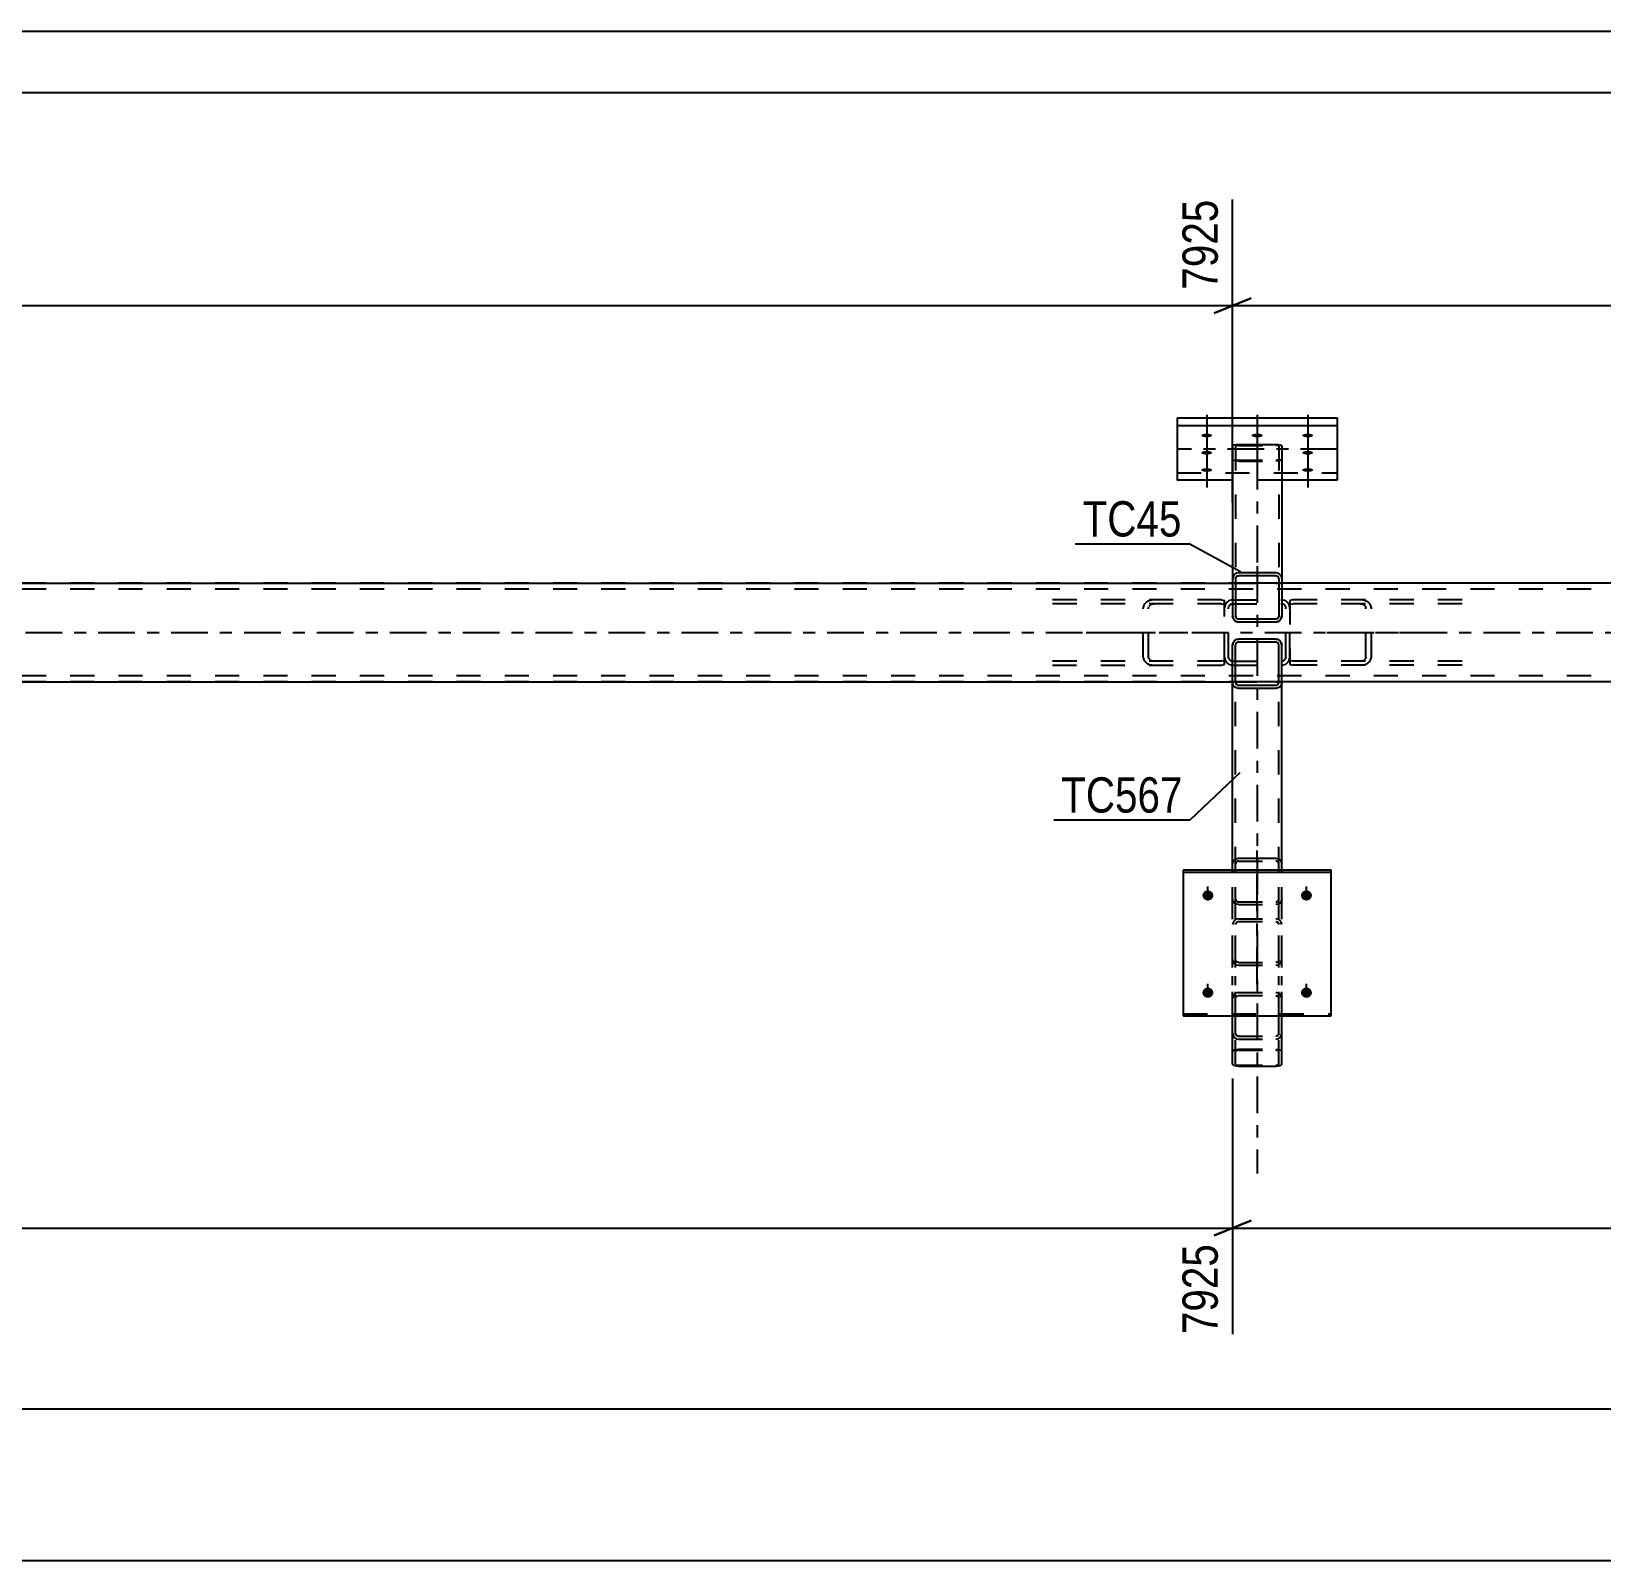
# Model space of a CAD drawing. Header units: millimetres. Extents: x -400 to 789, y -648 to 193.
# Drawn here: x -21.8 to 105.7, y 68.7 to 192.8 of the extents above; entities that cross this region are included whole.
import ezdxf

# ---------------------------------------------------------------- set-up
doc = ezdxf.new("R2010")
doc.units = ezdxf.units.MM
doc.linetypes.add('DXK_LINE_DOT2', pattern=[3.9198, 1.9599, -1.9599])
doc.linetypes.add('DXK_LINE_DOT3', pattern=[5.9187, 2.979, -0.9799, 0.9799, -0.9799])
doc.styles.add('Arial Narrow', font='ARIALN.TTF', dxfattribs={"height": 0.2})

# ---------------------------------------------------------------- blocks, each defined once
blk = doc.blocks.new('Unknown-392021936-1163')
at = {"color": 5, "linetype": 'Continuous'}
for p, q in [((789.37, 192.78), (-399.63, 192.78)), ((784.37, 187.78), (-394.63, 187.78))]:
    blk.add_line(p, q, dxfattribs=at)
blk = doc.blocks.new('Part-392021936-4817 - 4704')
at = {"color": 7, "linetype": 'DXK_LINE_DOT2'}
for p, q in [((696.71, 147.99), (-164.28, 147.99)), ((75.71, 147.99), (79.71, 147.99)), ((696.71, 147.51), (-241.29, 147.51)), ((696.71, 140.47), (-241.29, 140.47)), ((696.71, 139.99), (-164.29, 139.99)), ((75.71, 139.99), (79.71, 139.99))]:
    blk.add_line(p, q, dxfattribs=at)
at = {"color": 2, "linetype": 'Continuous'}
for p, q in [((-160.28, 147.99), (75.71, 147.99)), ((255.71, 147.99), (79.71, 147.99)), ((-160.28, 139.99), (75.71, 139.99)), ((255.72, 139.99), (79.71, 139.99))]:
    blk.add_line(p, q, dxfattribs=at)
at = {"color": 7, "linetype": 'DXK_LINE_DOT3'}
blk.add_line((-241.29, 143.99), (696.71, 143.99), dxfattribs=at)
blk = doc.blocks.new('Part-392021936-4938 - 4704')
at = {"color": 7, "linetype": 'DXK_LINE_DOT2'}
for p, q in [((80.61, 146.63), (80.35, 146.59)), ((94.34, 146.63), (80.61, 146.63)), ((86.44, 146.58), (86.1, 146.63)), ((80.35, 146.59), (80.35, 141.38)), ((80.35, 146.24), (80.44, 146.28)), ((80.44, 146.28), (80.61, 146.31)), ((94.34, 146.31), (80.61, 146.31)), ((86.1, 146.31), (86.27, 146.28)), ((86.51, 146.11), (86.54, 145.99)), ((86.54, 141.99), (86.54, 145.99)), ((86.98, 145.99), (86.91, 146.23)), ((86.98, 141.99), (86.98, 145.99)), ((80.44, 141.69), (80.35, 141.73)), ((80.61, 141.67), (80.44, 141.69)), ((94.34, 141.67), (80.61, 141.67)), ((86.27, 141.69), (86.1, 141.67)), ((86.54, 141.99), (86.51, 141.86)), ((86.91, 141.74), (86.98, 141.99)), ((80.35, 141.38), (80.61, 141.35)), ((94.34, 141.35), (80.61, 141.35)), ((86.1, 141.35), (86.44, 141.39))]:
    blk.add_line(p, q, dxfattribs=at)
at = {"color": 7, "linetype": 'DXK_LINE_DOT3'}
blk.add_line((83.36, 143.99), (91.6, 143.99), dxfattribs=at)
at = {"color": 7, "linetype": 'DXK_LINE_DOT2'}
for centre, radius, start, end in [((86.17, 145.89), 0.401, 32.4105, 75.4453), ((86.24, 145.8), 0.802, 32.4105, 75.4453), ((86.17, 142.08), 0.401, 284.5547, 327.5895), ((86.24, 142.17), 0.802, 284.5547, 327.5895)]:
    blk.add_arc(centre, radius, start, end, dxfattribs=at)
blk = doc.blocks.new('Part-392021936-5009 - 4704')
at = {"color": 7, "linetype": 'DXK_LINE_DOT2'}
for p, q in [((75.71, 146.63), (75.47, 146.58)), ((75.71, 146.63), (79.71, 146.63)), ((79.96, 146.58), (79.71, 146.63)), ((75.12, 146.23), (75.07, 145.99)), ((75.07, 141.99), (75.07, 145.99)), ((75.39, 145.99), (75.42, 146.11)), ((75.39, 141.99), (75.39, 145.99)), ((75.59, 146.28), (75.71, 146.31)), ((75.71, 146.31), (79.71, 146.31)), ((79.71, 146.31), (79.84, 146.28)), ((80.01, 146.11), (80.03, 145.99)), ((80.03, 141.99), (80.03, 145.99)), ((80.35, 145.99), (80.3, 146.23)), ((80.35, 141.99), (80.35, 145.99)), ((75.07, 141.99), (75.12, 141.74)), ((75.42, 141.86), (75.39, 141.99)), ((75.71, 141.67), (75.59, 141.69)), ((75.71, 141.67), (79.71, 141.67)), ((79.84, 141.69), (79.71, 141.67)), ((80.03, 141.99), (80.01, 141.86)), ((80.3, 141.74), (80.35, 141.99)), ((75.47, 141.39), (75.71, 141.35)), ((75.71, 141.35), (79.71, 141.35)), ((79.71, 141.35), (79.96, 141.39))]:
    blk.add_line(p, q, dxfattribs=at)
at = {"color": 7, "linetype": 'DXK_LINE_DOT3'}
blk.add_line((77.71, 143.99), (77.71, 143.99), dxfattribs=at)
at = {"color": 7, "linetype": 'DXK_LINE_DOT2'}
for centre, radius, start, end in [((75.71, 145.99), 0.64, 112.5, 157.5), ((75.71, 145.99), 0.32, 112.5, 157.5), ((79.71, 145.99), 0.32, 22.5, 67.5), ((79.71, 145.99), 0.64, 22.5, 67.5), ((75.71, 141.99), 0.64, 202.5, 247.5), ((75.71, 141.99), 0.32, 202.5, 247.5), ((79.71, 141.99), 0.32, 292.5, 337.5), ((79.71, 141.99), 0.64, 292.5, 337.5)]:
    blk.add_arc(centre, radius, start, end, dxfattribs=at)
blk = doc.blocks.new('Bolt-392021936-5031 - 4704')
at = {"linetype": 'Continuous'}
for points in [[(73.61, 160.13), (73.7, 160.13), (73.79, 160.12), (73.87, 160.1), (73.94, 160.08), (73.99, 160.06), (74.03, 160.03), (74.05, 160), (74.05, 159.96), (74.03, 159.93), (73.99, 159.91), (73.94, 159.88), (73.87, 159.86), (73.79, 159.84), (73.7, 159.83), (73.61, 159.83), (73.52, 159.83), (73.43, 159.84), (73.35, 159.86), (73.29, 159.88), (73.23, 159.91), (73.19, 159.93), (73.17, 159.96), (73.17, 160), (73.19, 160.03), (73.23, 160.06), (73.29, 160.08), (73.35, 160.1), (73.43, 160.12), (73.52, 160.13)], [(77.71, 160.13), (77.8, 160.13), (77.89, 160.12), (77.97, 160.1), (78.04, 160.08), (78.09, 160.06), (78.13, 160.03), (78.15, 160), (78.15, 159.96), (78.13, 159.93), (78.09, 159.91), (78.04, 159.88), (77.97, 159.86), (77.89, 159.84), (77.8, 159.83), (77.71, 159.83), (77.62, 159.83), (77.53, 159.84), (77.45, 159.86), (77.39, 159.88), (77.33, 159.91), (77.29, 159.93), (77.27, 159.96), (77.27, 160), (77.29, 160.03), (77.33, 160.06), (77.39, 160.08), (77.45, 160.1), (77.53, 160.12), (77.62, 160.13)], [(81.81, 160.13), (81.9, 160.13), (81.99, 160.12), (82.07, 160.1), (82.14, 160.08), (82.19, 160.06), (82.23, 160.03), (82.25, 160), (82.25, 159.96), (82.23, 159.93), (82.19, 159.91), (82.14, 159.88), (82.07, 159.86), (81.99, 159.84), (81.9, 159.83), (81.81, 159.83), (81.72, 159.83), (81.63, 159.84), (81.55, 159.86), (81.49, 159.88), (81.43, 159.91), (81.39, 159.93), (81.37, 159.96), (81.37, 160), (81.39, 160.03), (81.43, 160.06), (81.49, 160.08), (81.55, 160.1), (81.63, 160.12), (81.72, 160.13)], [(73.61, 158.73), (73.7, 158.73), (73.79, 158.72), (73.87, 158.7), (73.94, 158.68), (73.99, 158.65), (74.03, 158.62), (74.05, 158.59), (74.05, 158.56), (74.03, 158.53), (73.99, 158.5), (73.94, 158.48), (73.87, 158.46), (73.79, 158.44), (73.7, 158.43), (73.61, 158.43), (73.52, 158.43), (73.43, 158.44), (73.35, 158.46), (73.29, 158.48), (73.23, 158.5), (73.19, 158.53), (73.17, 158.56), (73.17, 158.59), (73.19, 158.62), (73.23, 158.65), (73.29, 158.68), (73.35, 158.7), (73.43, 158.72), (73.52, 158.73)], [(81.81, 158.73), (81.9, 158.73), (81.99, 158.72), (82.07, 158.7), (82.14, 158.68), (82.19, 158.65), (82.23, 158.62), (82.25, 158.59), (82.25, 158.56), (82.23, 158.53), (82.19, 158.5), (82.14, 158.48), (82.07, 158.46), (81.99, 158.44), (81.9, 158.43), (81.81, 158.43), (81.72, 158.43), (81.63, 158.44), (81.55, 158.46), (81.49, 158.48), (81.43, 158.5), (81.39, 158.53), (81.37, 158.56), (81.37, 158.59), (81.39, 158.62), (81.43, 158.65), (81.49, 158.68), (81.55, 158.7), (81.63, 158.72), (81.72, 158.73)], [(73.61, 157.33), (73.7, 157.32), (73.79, 157.31), (73.87, 157.3), (73.94, 157.28), (73.99, 157.25), (74.03, 157.22), (74.05, 157.19), (74.05, 157.16), (74.03, 157.13), (73.99, 157.1), (73.94, 157.08), (73.87, 157.05), (73.79, 157.04), (73.7, 157.03), (73.61, 157.03), (73.52, 157.03), (73.43, 157.04), (73.35, 157.05), (73.29, 157.08), (73.23, 157.1), (73.19, 157.13), (73.17, 157.16), (73.17, 157.19), (73.19, 157.22), (73.23, 157.25), (73.29, 157.28), (73.35, 157.3), (73.43, 157.31), (73.52, 157.32)], [(81.81, 157.33), (81.9, 157.32), (81.99, 157.31), (82.07, 157.3), (82.14, 157.28), (82.19, 157.25), (82.23, 157.22), (82.25, 157.19), (82.25, 157.16), (82.23, 157.13), (82.19, 157.1), (82.14, 157.08), (82.07, 157.05), (81.99, 157.04), (81.9, 157.03), (81.81, 157.03), (81.72, 157.03), (81.63, 157.04), (81.55, 157.05), (81.49, 157.08), (81.43, 157.1), (81.39, 157.13), (81.37, 157.16), (81.37, 157.19), (81.39, 157.22), (81.43, 157.25), (81.49, 157.28), (81.55, 157.3), (81.63, 157.31), (81.72, 157.32)]]:
    blk.add_hatch(color=1, dxfattribs=at).paths.add_polyline_path(points)
at = {"color": 1, "linetype": 'Continuous'}
for p, q in [((73.61, 161.67), (73.61, 158.55)), ((77.71, 161.67), (77.71, 158.55)), ((81.81, 161.67), (81.81, 158.55)), ((73.61, 160.27), (73.61, 157.15)), ((81.81, 160.27), (81.81, 157.15)), ((73.61, 158.87), (73.61, 155.75)), ((81.81, 158.87), (81.81, 155.75))]:
    blk.add_line(p, q, dxfattribs=at)
at = {"color": 1, "linetype": 'DXK_LINE_DOT2'}
blk.add_line((77.71, 158.87), (77.71, 155.75), dxfattribs=at)
blk = doc.blocks.new('Part-392021936-4865 - 4704')
at = {"color": 7, "linetype": 'DXK_LINE_DOT2'}
for p, q in [((74.82, 146.63), (61.09, 146.63)), ((69.33, 146.63), (68.99, 146.58)), ((74.82, 146.63), (75.07, 146.59)), ((74.82, 146.31), (61.09, 146.31)), ((68.51, 146.23), (68.45, 145.99)), ((68.45, 141.99), (68.45, 145.99)), ((68.89, 145.99), (68.92, 146.11)), ((68.89, 141.99), (68.89, 145.99)), ((69.16, 146.28), (69.33, 146.31)), ((74.82, 146.31), (74.98, 146.28)), ((74.98, 146.28), (75.07, 146.24)), ((75.07, 141.38), (75.07, 146.59)), ((74.82, 141.67), (61.09, 141.67)), ((68.45, 141.99), (68.51, 141.74)), ((68.92, 141.86), (68.89, 141.99)), ((69.33, 141.67), (69.16, 141.69)), ((74.98, 141.69), (74.82, 141.67)), ((75.07, 141.73), (74.98, 141.69)), ((61.09, 141.35), (74.82, 141.35)), ((68.99, 141.39), (69.33, 141.35)), ((74.82, 141.35), (75.07, 141.38))]:
    blk.add_line(p, q, dxfattribs=at)
at = {"color": 7, "linetype": 'DXK_LINE_DOT3'}
blk.add_line((63.83, 143.99), (72.07, 143.99), dxfattribs=at)
at = {"color": 7, "linetype": 'DXK_LINE_DOT2'}
for centre, radius, start, end in [((69.19, 145.8), 0.802, 104.5547, 147.5896), ((69.26, 145.89), 0.401, 104.5547, 147.5896), ((69.19, 142.17), 0.802, 212.4104, 255.4453), ((69.26, 142.08), 0.401, 212.4104, 255.4453)]:
    blk.add_arc(centre, radius, start, end, dxfattribs=at)
blk = doc.blocks.new('Part-392021936-5037 - 4704')
at = {"color": 2, "linetype": 'Continuous'}
for p, q in [((71.21, 161.4), (84.21, 161.4)), ((71.21, 161.4), (71.21, 156.36)), ((71.21, 160.8), (84.21, 160.8)), ((84.21, 161.4), (84.21, 156.36)), ((75.71, 156.36), (71.21, 156.36)), ((84.21, 156.36), (79.71, 156.36))]:
    blk.add_line(p, q, dxfattribs=at)
at = {"color": 7, "linetype": 'DXK_LINE_DOT3'}
blk.add_line((84.21, 158.88), (71.21, 158.88), dxfattribs=at)
at = {"color": 7, "linetype": 'DXK_LINE_DOT2'}
for p, q in [((71.21, 156.96), (84.21, 156.96)), ((79.71, 156.36), (75.71, 156.36))]:
    blk.add_line(p, q, dxfattribs=at)
blk = doc.blocks.new('Part-392021936-31658 - 4704')
at = {"color": 7, "linetype": 'DXK_LINE_DOT3'}
blk.add_line((77.71, 115.44), (77.71, 127.2), dxfattribs=at)
at = {"color": 2, "linetype": 'Continuous'}
for p, q in [((75.71, 125.21), (75.75, 125.38)), ((75.71, 124.69), (75.71, 125.21)), ((75.75, 125.38), (75.85, 125.53)), ((75.85, 125.53), (76.01, 125.63)), ((76.01, 125.63), (76.19, 125.66)), ((76.19, 125.66), (79.23, 125.66)), ((79.23, 125.66), (79.41, 125.63)), ((79.41, 125.63), (79.57, 125.53)), ((79.57, 125.53), (79.67, 125.38)), ((79.67, 125.38), (79.71, 125.21)), ((79.71, 124.69), (79.71, 125.21))]:
    blk.add_line(p, q, dxfattribs=at)
at = {"color": 7, "linetype": 'DXK_LINE_DOT2'}
for p, q in [((75.97, 125.3), (75.95, 125.21)), ((75.95, 117.43), (75.95, 125.21)), ((76.02, 125.37), (75.97, 125.3)), ((76.1, 125.42), (76.02, 125.37)), ((76.19, 125.43), (76.1, 125.42)), ((76.19, 125.43), (79.23, 125.43)), ((79.32, 125.42), (79.23, 125.43)), ((79.4, 125.37), (79.32, 125.42)), ((79.45, 125.3), (79.4, 125.37)), ((79.47, 125.21), (79.45, 125.3)), ((79.47, 117.43), (79.47, 125.21)), ((75.71, 117.43), (75.71, 124.69)), ((79.71, 117.43), (79.71, 124.69)), ((75.75, 122.18), (75.71, 122.35)), ((75.85, 122.03), (75.75, 122.18)), ((76.01, 121.94), (75.85, 122.03)), ((75.95, 122.35), (75.97, 122.27)), ((75.97, 122.27), (76.02, 122.19)), ((76.19, 121.9), (76.01, 121.94)), ((76.02, 122.19), (76.1, 122.14)), ((76.1, 122.14), (76.19, 122.13)), ((76.19, 122.13), (79.23, 122.13)), ((76.19, 121.9), (79.23, 121.9)), ((79.23, 122.13), (79.32, 122.14)), ((79.41, 121.94), (79.23, 121.9)), ((79.32, 122.14), (79.4, 122.19)), ((79.4, 122.19), (79.45, 122.27)), ((79.57, 122.03), (79.41, 121.94)), ((79.45, 122.27), (79.47, 122.35)), ((79.67, 122.18), (79.57, 122.03)), ((79.71, 122.35), (79.67, 122.18)), ((75.75, 120.46), (75.71, 120.29)), ((75.85, 120.61), (75.75, 120.46)), ((76.01, 120.71), (75.85, 120.61)), ((75.95, 120.29), (75.97, 120.38)), ((75.97, 120.38), (76.02, 120.45)), ((76.19, 120.74), (76.01, 120.71)), ((76.02, 120.45), (76.1, 120.5)), ((76.1, 120.5), (76.19, 120.52)), ((76.19, 120.74), (79.23, 120.74)), ((76.19, 120.52), (79.23, 120.52)), ((79.41, 120.71), (79.23, 120.74)), ((79.23, 120.52), (79.32, 120.5)), ((79.32, 120.5), (79.4, 120.45)), ((79.4, 120.45), (79.45, 120.38)), ((79.57, 120.61), (79.41, 120.71)), ((79.45, 120.38), (79.47, 120.29)), ((79.67, 120.46), (79.57, 120.61)), ((79.71, 120.29), (79.67, 120.46)), ((75.71, 117.43), (75.75, 117.26)), ((75.97, 117.35), (75.95, 117.43)), ((76.02, 117.27), (75.97, 117.35)), ((79.45, 117.35), (79.4, 117.27)), ((79.47, 117.43), (79.45, 117.35)), ((79.67, 117.26), (79.71, 117.43)), ((75.75, 117.26), (75.85, 117.11)), ((75.85, 117.11), (76.01, 117.02)), ((76.01, 117.02), (76.19, 116.98)), ((76.1, 117.23), (76.02, 117.27)), ((76.19, 117.21), (76.1, 117.23)), ((76.19, 117.21), (79.23, 117.21)), ((76.19, 116.98), (79.23, 116.98)), ((79.32, 117.23), (79.23, 117.21)), ((79.23, 116.98), (79.41, 117.02)), ((79.4, 117.27), (79.32, 117.23)), ((79.41, 117.02), (79.57, 117.11)), ((79.57, 117.11), (79.67, 117.26))]:
    blk.add_line(p, q, dxfattribs=at)
blk = doc.blocks.new('Part-392021936-5042 - 4704')
at = {"color": 2, "linetype": 'Continuous'}
for p, q in [((75.71, 159.1), (75.75, 159.16)), ((75.71, 159.1), (75.71, 148.38)), ((75.75, 159.16), (75.85, 159.21)), ((75.85, 159.21), (76.01, 159.25)), ((76.01, 159.25), (76.19, 159.26)), ((76.19, 159.26), (79.23, 159.26)), ((79.23, 159.26), (79.42, 159.25)), ((79.42, 159.25), (79.57, 159.21)), ((79.57, 159.21), (79.68, 159.16)), ((79.68, 159.16), (79.71, 159.1)), ((79.71, 159.1), (79.71, 147.99)), ((79.23, 147.99), (75.95, 147.99)), ((79.47, 147.99), (79.23, 147.99)), ((79.71, 147.99), (79.71, 147.99))]:
    blk.add_line(p, q, dxfattribs=at)
at = {"color": 7, "linetype": 'DXK_LINE_DOT2'}
for p, q in [((75.97, 159.13), (75.95, 159.1)), ((75.95, 159.1), (75.95, 147.99)), ((76.02, 159.16), (75.97, 159.13)), ((76.1, 159.17), (76.02, 159.16)), ((76.19, 159.18), (76.1, 159.17)), ((76.19, 159.18), (79.23, 159.18)), ((79.32, 159.17), (79.23, 159.18)), ((79.4, 159.16), (79.32, 159.17)), ((79.45, 159.13), (79.4, 159.16)), ((79.47, 159.1), (79.45, 159.13)), ((79.47, 159.1), (79.47, 147.99)), ((75.75, 158), (75.71, 158.06)), ((75.85, 157.94), (75.75, 158)), ((76.01, 157.91), (75.85, 157.94)), ((75.95, 158.06), (75.97, 158.03)), ((75.97, 158.03), (76.02, 158)), ((76.19, 157.89), (76.01, 157.91)), ((76.02, 158), (76.1, 157.98)), ((76.1, 157.98), (76.19, 157.98)), ((76.19, 157.98), (79.23, 157.98)), ((76.19, 157.89), (79.23, 157.89)), ((79.23, 157.98), (79.32, 157.98)), ((79.42, 157.91), (79.23, 157.89)), ((79.32, 157.98), (79.4, 158)), ((79.4, 158), (79.42, 158.01)), ((79.42, 158.01), (79.45, 158.03)), ((79.57, 157.94), (79.42, 157.91)), ((79.45, 158.03), (79.47, 158.06)), ((79.68, 158), (79.57, 157.94)), ((79.71, 158.06), (79.68, 158)), ((75.71, 148.38), (75.71, 147.99)), ((75.95, 147.99), (75.71, 147.99)), ((79.23, 147.99), (79.42, 147.99)), ((79.45, 147.99), (79.47, 147.99)), ((79.71, 147.99), (79.47, 147.99))]:
    blk.add_line(p, q, dxfattribs=at)
at = {"color": 7, "linetype": 'DXK_LINE_DOT3'}
blk.add_line((77.71, 158.58), (77.71, 147.99), dxfattribs=at)
blk = doc.blocks.new('Part-392021936-24905 - 4704')
at = {"color": 7, "linetype": 'DXK_LINE_DOT2'}
for p, q in [((75.71, 111.43), (75.71, 116.1)), ((75.95, 111.43), (75.95, 116.1)), ((79.47, 111.43), (79.47, 116.1)), ((79.71, 111.43), (79.71, 116.1)), ((76.19, 114.76), (76.01, 114.72)), ((76.19, 114.76), (79.23, 114.76)), ((79.41, 114.72), (79.23, 114.76)), ((75.75, 114.48), (75.71, 114.3)), ((75.85, 114.62), (75.75, 114.48)), ((76.01, 114.72), (75.85, 114.62)), ((75.95, 114.3), (75.97, 114.39)), ((75.97, 114.39), (76.02, 114.46)), ((76.02, 114.46), (76.1, 114.51)), ((76.1, 114.51), (76.19, 114.53)), ((76.19, 114.53), (79.23, 114.53)), ((79.23, 114.53), (79.32, 114.51)), ((79.32, 114.51), (79.4, 114.46)), ((79.4, 114.46), (79.45, 114.39)), ((79.57, 114.62), (79.41, 114.72)), ((79.45, 114.39), (79.47, 114.3)), ((79.67, 114.48), (79.57, 114.62)), ((79.71, 114.3), (79.67, 114.48)), ((75.71, 111.43), (75.75, 111.26)), ((75.75, 111.26), (75.85, 111.11)), ((75.85, 111.11), (76.01, 111.01)), ((75.97, 111.35), (75.95, 111.43)), ((76.02, 111.27), (75.97, 111.35)), ((76.01, 111.01), (76.19, 110.98)), ((76.1, 111.22), (76.02, 111.27)), ((76.19, 111.21), (76.1, 111.22)), ((76.19, 111.21), (79.23, 111.21)), ((76.19, 110.98), (79.23, 110.98)), ((79.32, 111.22), (79.23, 111.21)), ((79.23, 110.98), (79.41, 111.01)), ((79.4, 111.27), (79.32, 111.22)), ((79.45, 111.35), (79.4, 111.27)), ((79.41, 111.01), (79.57, 111.11)), ((79.47, 111.43), (79.45, 111.35)), ((79.57, 111.11), (79.67, 111.26)), ((79.67, 111.26), (79.71, 111.43))]:
    blk.add_line(p, q, dxfattribs=at)
blk = doc.blocks.new('Part-392021936-24909 - 4704')
at = {"color": 7, "linetype": 'DXK_LINE_DOT3'}
blk.add_line((77.71, 149.38), (77.71, 100.08), dxfattribs=at)
at = {"color": 7, "linetype": 'DXK_LINE_DOT2'}
for p, q in [((75.95, 139.99), (75.71, 139.99)), ((75.71, 139.93), (75.71, 139.99)), ((75.95, 108.95), (75.95, 139.99)), ((79.23, 139.99), (79.71, 139.99)), ((79.4, 139.99), (79.41, 139.99)), ((79.41, 139.99), (79.45, 139.99)), ((79.45, 139.99), (79.47, 139.99)), ((79.47, 108.95), (79.47, 139.99)), ((79.71, 139.93), (79.71, 139.99)), ((75.71, 112.87), (75.71, 125.21)), ((79.71, 112.87), (79.71, 125.21)), ((75.71, 109.99), (75.75, 110.06)), ((75.75, 110.06), (75.85, 110.11)), ((75.85, 110.11), (76.01, 110.14)), ((75.97, 110.02), (75.95, 109.99)), ((76.02, 110.05), (75.97, 110.02)), ((76.01, 110.14), (76.19, 110.16)), ((76.1, 110.07), (76.02, 110.05)), ((76.19, 110.08), (76.1, 110.07)), ((76.19, 110.16), (79.23, 110.16)), ((76.19, 110.08), (79.23, 110.08)), ((79.23, 110.16), (79.41, 110.14)), ((79.32, 110.07), (79.23, 110.08)), ((79.4, 110.05), (79.32, 110.07)), ((79.4, 110.05), (79.41, 110.04)), ((79.41, 110.14), (79.57, 110.11)), ((79.41, 110.04), (79.45, 110.02)), ((79.47, 109.99), (79.45, 110.02)), ((79.57, 110.11), (79.67, 110.06)), ((79.67, 110.06), (79.71, 109.99)), ((75.95, 108.95), (75.97, 108.92)), ((75.97, 108.92), (76.02, 108.9)), ((76.02, 108.9), (76.1, 108.88)), ((76.1, 108.88), (76.19, 108.87)), ((76.19, 108.87), (79.23, 108.87)), ((79.23, 108.87), (79.32, 108.88)), ((79.32, 108.88), (79.4, 108.9)), ((79.4, 108.9), (79.45, 108.92)), ((79.45, 108.92), (79.47, 108.95))]:
    blk.add_line(p, q, dxfattribs=at)
at = {"color": 2, "linetype": 'Continuous'}
for p, q in [((75.71, 125.21), (75.71, 139.93)), ((79.47, 139.99), (75.95, 139.99)), ((79.71, 125.21), (79.71, 139.93)), ((75.71, 108.95), (75.71, 112.87)), ((79.71, 108.95), (79.71, 112.87)), ((75.75, 108.89), (75.71, 108.95)), ((75.85, 108.84), (75.75, 108.89)), ((76.01, 108.8), (75.85, 108.84)), ((76.19, 108.79), (76.01, 108.8)), ((76.19, 108.79), (79.23, 108.79)), ((79.41, 108.8), (79.23, 108.79)), ((79.57, 108.84), (79.41, 108.8)), ((79.67, 108.89), (79.57, 108.84)), ((79.71, 108.95), (79.67, 108.89))]:
    blk.add_line(p, q, dxfattribs=at)
blk = doc.blocks.new('Part-392021936-31659 - 4704')
at = {"color": 2, "linetype": 'Continuous'}
for p, q in [((83.71, 124.69), (71.71, 124.69)), ((71.71, 124.69), (71.71, 112.87)), ((71.71, 124.53), (83.71, 124.53)), ((83.71, 112.87), (83.71, 124.69)), ((71.71, 112.87), (83.71, 112.87))]:
    blk.add_line(p, q, dxfattribs=at)
at = {"color": 7, "linetype": 'DXK_LINE_DOT2'}
blk.add_line((71.71, 113.04), (83.71, 113.04), dxfattribs=at)
blk = doc.blocks.new('Part-392021936-31668 - 4704')
at = {"color": 2, "linetype": 'Continuous'}
for p, q in [((75.75, 148.55), (75.71, 148.36)), ((75.71, 148.36), (75.71, 145.32)), ((75.85, 148.7), (75.75, 148.55)), ((76.01, 148.81), (75.85, 148.7)), ((75.95, 148.36), (75.97, 148.45)), ((75.95, 148.36), (75.95, 145.32)), ((75.97, 148.45), (76.02, 148.53)), ((76.19, 148.84), (76.01, 148.81)), ((76.02, 148.53), (76.1, 148.58)), ((76.1, 148.58), (76.19, 148.6)), ((79.23, 148.84), (76.19, 148.84)), ((79.23, 148.6), (76.19, 148.6)), ((79.41, 148.81), (79.23, 148.84)), ((79.23, 148.6), (79.32, 148.58)), ((79.32, 148.58), (79.4, 148.53)), ((79.45, 148.45), (79.4, 148.53)), ((79.57, 148.7), (79.41, 148.81)), ((79.47, 148.36), (79.45, 148.45)), ((79.47, 148.36), (79.47, 145.32)), ((79.57, 148.7), (79.67, 148.55)), ((79.67, 148.55), (79.71, 148.36)), ((79.71, 148.36), (79.71, 145.32)), ((75.71, 145.32), (75.75, 145.14)), ((75.75, 145.14), (75.85, 144.98)), ((75.85, 144.98), (76.01, 144.88)), ((75.95, 145.32), (75.97, 145.23)), ((75.97, 145.23), (76.02, 145.15)), ((76.01, 144.88), (76.19, 144.84)), ((76.1, 145.1), (76.02, 145.15)), ((76.19, 145.08), (76.1, 145.1)), ((79.23, 145.08), (76.19, 145.08)), ((79.23, 144.84), (76.19, 144.84)), ((79.32, 145.1), (79.23, 145.08)), ((79.23, 144.84), (79.41, 144.88)), ((79.4, 145.15), (79.32, 145.1)), ((79.45, 145.23), (79.4, 145.15)), ((79.41, 144.88), (79.57, 144.98)), ((79.47, 145.32), (79.45, 145.23)), ((79.57, 144.98), (79.67, 145.14)), ((79.67, 145.14), (79.71, 145.32))]:
    blk.add_line(p, q, dxfattribs=at)
at = {"color": 7, "linetype": 'DXK_LINE_DOT2'}
for p, q in [((75.95, 147.99), (75.71, 147.99)), ((75.71, 147.99), (75.95, 147.99)), ((79.71, 147.99), (79.47, 147.99)), ((79.47, 147.99), (79.71, 147.99)), ((75.75, 145.14), (75.71, 145.32)), ((76.19, 144.84), (76.01, 144.88)), ((79.41, 144.88), (79.23, 144.84)), ((79.71, 145.32), (79.67, 145.14))]:
    blk.add_line(p, q, dxfattribs=at)
for centre, start, end in [((76.19, 145.32), 202.5, 247.5), ((79.23, 145.32), 292.5, 337.5)]:
    blk.add_arc(centre, 0.48, start, end, dxfattribs=at)
blk = doc.blocks.new('Part-392021936-31669 - 4704')
at = {"color": 2, "linetype": 'Continuous'}
for p, q in [((75.75, 143.16), (75.71, 142.97)), ((75.71, 139.93), (75.71, 142.97)), ((75.85, 143.31), (75.75, 143.16)), ((76.01, 143.42), (75.85, 143.31)), ((75.97, 143.06), (75.95, 142.97)), ((75.95, 139.93), (75.95, 142.97)), ((76.02, 143.14), (75.97, 143.06)), ((76.19, 143.45), (76.01, 143.42)), ((76.1, 143.19), (76.02, 143.14)), ((76.19, 143.21), (76.1, 143.19)), ((79.23, 143.45), (76.19, 143.45)), ((79.23, 143.21), (76.19, 143.21)), ((79.41, 143.42), (79.23, 143.45)), ((79.32, 143.19), (79.23, 143.21)), ((79.4, 143.14), (79.32, 143.19)), ((79.45, 143.06), (79.4, 143.14)), ((79.57, 143.31), (79.41, 143.42)), ((79.47, 142.97), (79.45, 143.06)), ((79.47, 139.93), (79.47, 142.97)), ((79.67, 143.16), (79.57, 143.31)), ((79.71, 142.97), (79.67, 143.16)), ((79.71, 139.93), (79.71, 142.97)), ((75.75, 139.75), (75.71, 139.93)), ((75.85, 139.59), (75.75, 139.75)), ((76.01, 139.49), (75.85, 139.59)), ((75.95, 139.93), (75.97, 139.84)), ((75.97, 139.84), (76.02, 139.76)), ((76.19, 139.45), (76.01, 139.49)), ((76.02, 139.76), (76.1, 139.71)), ((76.1, 139.71), (76.19, 139.69)), ((79.23, 139.69), (76.19, 139.69)), ((79.23, 139.45), (76.19, 139.45)), ((79.23, 139.69), (79.32, 139.71)), ((79.41, 139.49), (79.23, 139.45)), ((79.32, 139.71), (79.4, 139.76)), ((79.4, 139.76), (79.45, 139.84)), ((79.57, 139.59), (79.41, 139.49)), ((79.45, 139.84), (79.47, 139.93)), ((79.67, 139.75), (79.57, 139.59)), ((79.71, 139.93), (79.67, 139.75))]:
    blk.add_line(p, q, dxfattribs=at)
at = {"color": 7, "linetype": 'DXK_LINE_DOT2'}
for p, q in [((75.71, 142.97), (75.75, 143.16)), ((76.01, 143.42), (76.19, 143.45)), ((79.23, 143.45), (79.41, 143.42)), ((79.67, 143.16), (79.71, 142.97)), ((75.95, 139.99), (75.71, 139.99)), ((79.71, 139.99), (79.47, 139.99))]:
    blk.add_line(p, q, dxfattribs=at)
for centre, start, end in [((76.19, 142.97), 112.5, 157.5), ((79.23, 142.97), 22.5, 67.5)]:
    blk.add_arc(centre, 0.48, start, end, dxfattribs=at)
blk = doc.blocks.new('Bolt-392021936-31678 - 4704')
at = {"linetype": 'Continuous'}
for points in [[(73.71, 123.06), (73.8, 123.05), (73.89, 123.02), (73.97, 122.98), (74.04, 122.92), (74.09, 122.85), (74.13, 122.77), (74.15, 122.69), (74.15, 122.6), (74.13, 122.52), (74.09, 122.44), (74.04, 122.37), (73.97, 122.31), (73.89, 122.27), (73.8, 122.24), (73.71, 122.23), (73.62, 122.24), (73.53, 122.27), (73.45, 122.31), (73.38, 122.37), (73.33, 122.44), (73.29, 122.52), (73.27, 122.6), (73.27, 122.69), (73.29, 122.77), (73.33, 122.85), (73.38, 122.92), (73.45, 122.98), (73.53, 123.02), (73.62, 123.05)], [(73.71, 115.17), (73.8, 115.16), (73.89, 115.13), (73.97, 115.09), (74.04, 115.03), (74.09, 114.96), (74.13, 114.88), (74.15, 114.8), (74.15, 114.71), (74.13, 114.62), (74.09, 114.55), (74.04, 114.48), (73.97, 114.42), (73.89, 114.37), (73.8, 114.35), (73.71, 114.34), (73.62, 114.35), (73.53, 114.37), (73.45, 114.42), (73.38, 114.48), (73.33, 114.55), (73.29, 114.62), (73.27, 114.71), (73.27, 114.8), (73.29, 114.88), (73.33, 114.96), (73.38, 115.03), (73.45, 115.09), (73.53, 115.13), (73.62, 115.16)]]:
    blk.add_hatch(color=1, dxfattribs=at).paths.add_polyline_path(points)
at = {"color": 1, "linetype": 'Continuous'}
for p, q in [((73.71, 122.3), (73.71, 123.37)), ((73.71, 114.41), (73.71, 115.48))]:
    blk.add_line(p, q, dxfattribs=at)
blk = doc.blocks.new('Bolt-392021936-31679 - 4704')
at = {"linetype": 'Continuous'}
for points in [[(81.71, 123.06), (81.8, 123.05), (81.89, 123.02), (81.97, 122.98), (82.04, 122.92), (82.09, 122.85), (82.13, 122.77), (82.15, 122.69), (82.15, 122.6), (82.13, 122.52), (82.09, 122.44), (82.04, 122.37), (81.97, 122.31), (81.89, 122.27), (81.8, 122.24), (81.71, 122.23), (81.62, 122.24), (81.53, 122.27), (81.45, 122.31), (81.38, 122.37), (81.33, 122.44), (81.29, 122.52), (81.27, 122.6), (81.27, 122.69), (81.29, 122.77), (81.33, 122.85), (81.38, 122.92), (81.45, 122.98), (81.53, 123.02), (81.62, 123.05)], [(81.71, 115.17), (81.8, 115.16), (81.89, 115.13), (81.97, 115.09), (82.04, 115.03), (82.09, 114.96), (82.13, 114.88), (82.15, 114.8), (82.15, 114.71), (82.13, 114.62), (82.09, 114.55), (82.04, 114.48), (81.97, 114.42), (81.89, 114.37), (81.8, 114.35), (81.71, 114.34), (81.62, 114.35), (81.53, 114.37), (81.45, 114.42), (81.38, 114.48), (81.33, 114.55), (81.29, 114.62), (81.27, 114.71), (81.27, 114.8), (81.29, 114.88), (81.33, 114.96), (81.38, 115.03), (81.45, 115.09), (81.53, 115.13), (81.62, 115.16)]]:
    blk.add_hatch(color=1, dxfattribs=at).paths.add_polyline_path(points)
at = {"color": 1, "linetype": 'Continuous'}
for p, q in [((81.71, 122.3), (81.71, 123.37)), ((81.71, 114.41), (81.71, 115.48))]:
    blk.add_line(p, q, dxfattribs=at)
blk = doc.blocks.new('StraightDimension-392021936-26433 - 4704')
at = {"color": 7, "linetype": 'Continuous'}
for p, q in [((75.71, 107.79), (75.71, 87.04)), ((-164.29, 95.65), (75.71, 95.65)), ((74.21, 95.05), (77.21, 96.25))]:
    blk.add_line(p, q, dxfattribs=at)
at = {"color": 0, "linetype": 'Continuous'}
blk.add_wipeout([(75.11, 94.95), (70.91, 94.95), (70.91, 86.44), (75.11, 86.44)], dxfattribs=at)
at = {"color": 3, "linetype": 'Continuous', "style": 'Arial Narrow'}
blk.add_text('7925', height=2.863, rotation=90.0002, dxfattribs=at).set_placement((74.51, 87.04))
blk = doc.blocks.new('StraightDimension-392021936-5277 - 4704')
at = {"color": 7, "linetype": 'Continuous'}
for p, q in [((75.71, 154.53), (75.71, 179.14)), ((74.21, 169.92), (77.21, 171.12)), ((-164.28, 170.52), (75.71, 170.52))]:
    blk.add_line(p, q, dxfattribs=at)
at = {"color": 0, "linetype": 'Continuous'}
blk.add_wipeout([(75.11, 179.74), (70.91, 179.74), (70.91, 171.22), (75.11, 171.22)], dxfattribs=at)
at = {"color": 3, "linetype": 'Continuous', "style": 'Arial Narrow'}
blk.add_text('7925', height=2.863, rotation=90.0002, dxfattribs=at).set_placement((74.51, 171.82))
blk = doc.blocks.new('StraightDimension-392021936-5289 - 4704')
at = {"color": 7, "linetype": 'Continuous'}
for p, q in [((75.71, 154.53), (75.71, 179.14)), ((77.21, 171.12), (74.21, 169.92)), ((75.71, 170.52), (255.72, 170.52))]:
    blk.add_line(p, q, dxfattribs=at)
blk = doc.blocks.new('StraightDimension-392021936-14589 - 4704')
at = {"color": 7, "linetype": 'Continuous'}
blk.add_line((-242.29, 68.66), (697.71, 68.66), dxfattribs=at)
blk = doc.blocks.new('StraightDimension-392021936-14639 - 4704')
at = {"color": 7, "linetype": 'Continuous'}
blk.add_line((-241.29, 80.98), (696.71, 80.98), dxfattribs=at)
blk = doc.blocks.new('StraightDimension-392021936-26432 - 4704')
at = {"color": 7, "linetype": 'Continuous'}
for p, q in [((75.71, 107.79), (75.71, 87.04)), ((77.21, 96.25), (74.21, 95.05)), ((75.71, 95.65), (255.72, 95.65))]:
    blk.add_line(p, q, dxfattribs=at)
blk = doc.blocks.new('Mark-392021936-30663 - 4704')
at = {"color": 0}
blk.add_wipeout([(71.66, 129.37), (71.66, 132.37), (61.8, 132.37), (61.8, 129.37)], dxfattribs=at)
blk.add_wipeout([(71.66, 129.37), (71.66, 132.37), (61.8, 132.37), (61.8, 129.37)], dxfattribs=at)
at = {"color": 30, "linetype": 'Continuous'}
for p in [(76.31, 132.61), (61.2, 128.77)]:
    blk.add_line(p, (72.26, 128.77), dxfattribs=at)
at = {"color": 3, "style": 'Arial Narrow'}
blk.add_text('TC567', height=2.863, dxfattribs=at).set_placement((61.8, 129.37))
blk = doc.blocks.new('Mark-392021936-5038 - 4704')
at = {"color": 0}
blk.add_wipeout([(71.58, 151.78), (71.58, 154.78), (63.54, 154.78), (63.54, 151.78)], dxfattribs=at)
blk.add_wipeout([(71.58, 151.78), (71.58, 154.78), (63.54, 154.78), (63.54, 151.78)], dxfattribs=at)
at = {"color": 30, "linetype": 'Continuous'}
for p in [(62.94, 151.18), (76.36, 148.91)]:
    blk.add_line(p, (72.18, 151.18), dxfattribs=at)
at = {"color": 3, "style": 'Arial Narrow'}
blk.add_text('TC45', height=2.863, dxfattribs=at).set_placement((63.54, 151.78))

msp = doc.modelspace()

# ---------------------------------------------------------------- block references
for name in ['Unknown-392021936-1163', 'Part-392021936-5037 - 4704', 'Bolt-392021936-5031 - 4704', 'Part-392021936-5042 - 4704', 'Part-392021936-24909 - 4704', 'Part-392021936-4817 - 4704', 'Part-392021936-31668 - 4704', 'Part-392021936-4865 - 4704', 'Part-392021936-5009 - 4704', 'Part-392021936-4938 - 4704', 'Part-392021936-31669 - 4704', 'Part-392021936-31658 - 4704', 'Part-392021936-31659 - 4704', 'Bolt-392021936-31678 - 4704', 'Bolt-392021936-31679 - 4704', 'Part-392021936-24905 - 4704']:
    msp.add_blockref(name, (0, 0))

# ---------------------------------------------------------------- next in the draw order: block references
for name in ['StraightDimension-392021936-5277 - 4704', 'StraightDimension-392021936-26433 - 4704']:
    msp.add_blockref(name, (0, 0))

# ---------------------------------------------------------------- next in the draw order: block references
for name in ['StraightDimension-392021936-5289 - 4704', 'StraightDimension-392021936-14589 - 4704']:
    msp.add_blockref(name, (0, 0))

# ---------------------------------------------------------------- next in the draw order: block references
for name in ['Mark-392021936-5038 - 4704', 'StraightDimension-392021936-14639 - 4704']:
    msp.add_blockref(name, (0, 0))

# ---------------------------------------------------------------- next in the draw order: block references
for name in ['Mark-392021936-30663 - 4704', 'StraightDimension-392021936-26432 - 4704']:
    msp.add_blockref(name, (0, 0))

doc.saveas('drawing.dxf')
